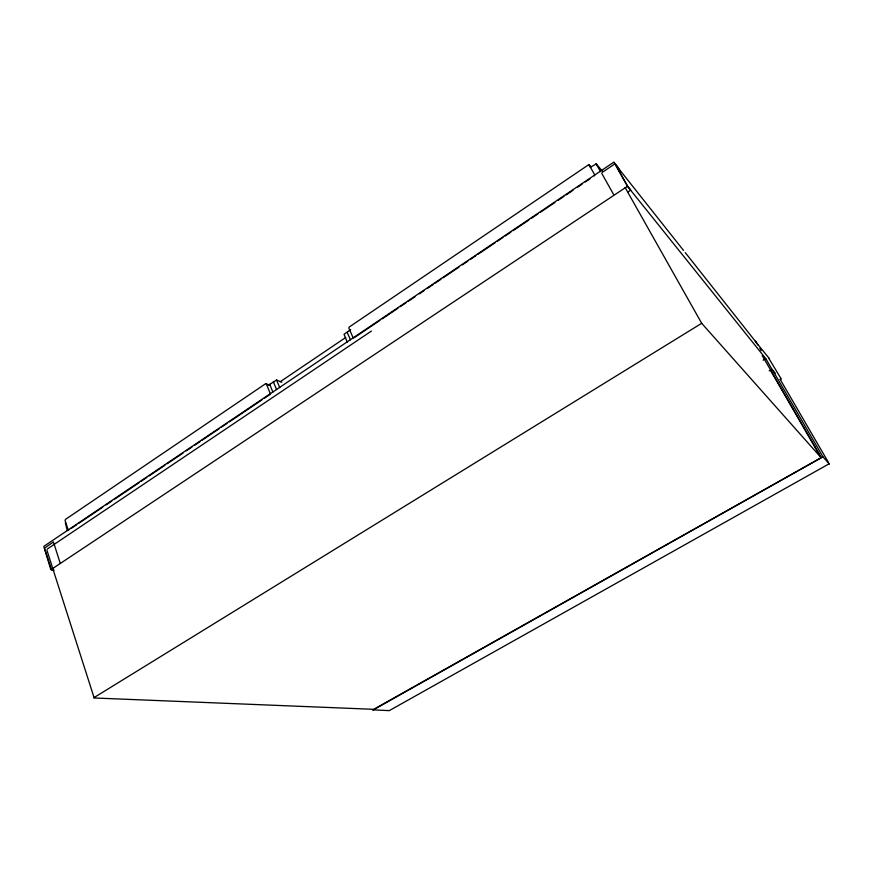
<?xml version="1.0" encoding="UTF-8"?>
<svg xmlns="http://www.w3.org/2000/svg" width="873" height="873" viewBox="0 0 873 873"><rect width="100%" height="100%" fill="white"/><g stroke="black" fill="none" stroke-linecap="round" stroke-linejoin="round"><path stroke-width="1.31" d="M270.314 385.157L265.599 383.727L65.41 519.446L65.093 520.406L68.127 529.758L68.847 530.02M65.344 522.731L67.297 530.664M620.146 171.184L617.156 165.99L613.621 162.302L43.825 546.356L50.754 569.425L53.439 570.2M60.281 563.467L53.428 541.947L44.403 548.211L51.442 569.349M272.922 392.173L269.986 384.982L270.314 383.978M353.969 337.884L353.074 337.676L348.829 328.106L349.167 327.08L588.293 164.964L589.275 164.822L590.89 166.754M347.258 342.074L344.038 334.315L350.64 329.612M347.629 331.642L347.301 332.668L350.455 339.826M614.014 162.182L627.6 186.167L630.753 189.976L628.233 191.929M625.144 187.575L701.685 323.305L821.013 457.561L820.522 458.03L373.742 709.323L94.186 697.985L46.891 550.132M780.909 379.144L780.189 379.384M829.208 463.759L389.26 710.644L372.727 709.825M594.371 175.888L594.72 174.786L588.98 164.757M626.923 186.604L627.6 186.167M701.685 323.305L93.782 697.756M765.817 358.596L771.885 369.224L769.233 370.85M829.35 464.054L822.923 456.841L372.946 710.098M268.382 385.288L276.534 380.006L281.903 382.21M590.29 167.387L596.292 163.84L602.348 171.184M280.168 381.774L345.653 337.535M71.106 528.492L76.748 524.695M79.007 523.167L102.741 507.18M106.135 504.889L111.777 501.08M114.047 499.563L138.905 482.813M141.164 481.285L146.806 477.476M149.076 475.96L164.888 465.298M167.147 463.77L182.97 453.109M186.364 450.828L192.005 447.02M194.275 445.503L199.917 441.694M202.176 440.167L219.134 428.752M221.393 427.224L227.035 423.416M229.304 421.899L262.064 399.812M264.333 398.284L269.975 394.487M355.093 337.131L379.919 320.391M382.178 318.874L397.979 308.224M400.238 306.707L405.88 302.898M408.138 301.381L414.915 296.82M419.433 293.775L423.94 290.731M427.334 288.45L432.975 284.642M435.234 283.125L440.876 279.327M443.135 277.8L458.936 267.149M462.319 264.868L467.961 261.071M470.22 259.543L475.861 255.745M478.12 254.218L495.046 242.814M497.304 241.297L502.946 237.489M505.205 235.972L510.847 232.163M513.106 230.647L528.907 219.996M531.166 218.479L537.943 213.907M540.201 212.39L554.868 202.503M558.262 200.223L563.903 196.414M566.162 194.897L572.928 190.336M577.446 187.291L581.964 184.247M585.346 181.966L589.864 178.921M602.13 172.461L614.286 164.277M47.251 549.052L371.472 331.031M627.283 186.418L50.95 569.687M763.078 360.211L765.632 358.443L627.436 186.2L615.17 164.157M755.811 342.522L756.509 342.663M769.048 358.738L781.182 378.882M272.856 382.265L273.849 382.058M755.287 341.376L769.386 358.596M51.442 569.731L54.137 570.178M771.885 369.224L775.322 373.36M596.008 163.775L600.559 171.621M755.669 341.278L757.873 344.922M772.387 369.759L822.923 456.841M616.851 166.285L683.548 250.464M685.24 252.592L756.204 342.347M276.534 380.006L279.731 387.59M273.445 382.09L276.599 389.598M266.2 383.553L270.488 394.083M780.113 379.275L828.521 462.581M759.859 348.338L761.18 350.619M762.216 355.573L820.936 456.852M770.99 371.189L820.936 457.627M601.813 173.465L613.664 194.624"/></g></svg>
